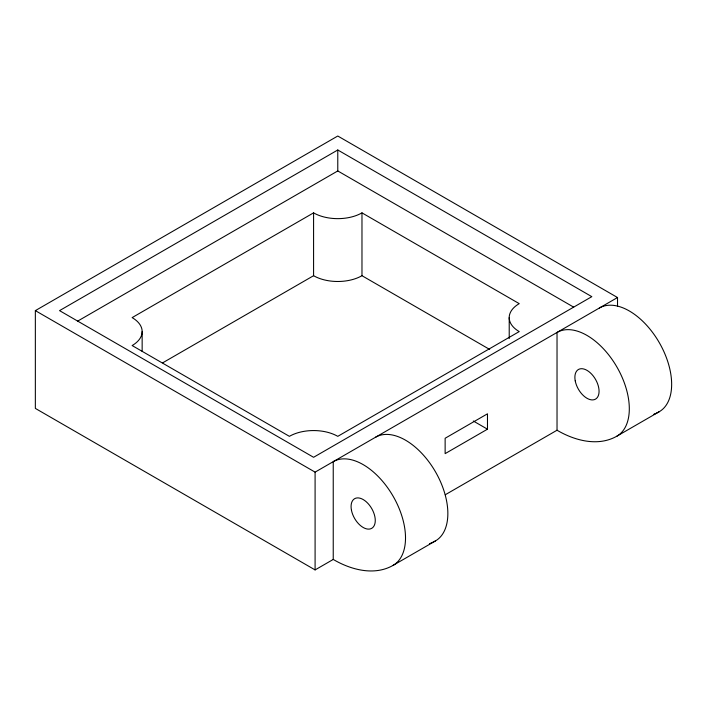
<?xml version="1.0" encoding="UTF-8"?>
<svg xmlns="http://www.w3.org/2000/svg" width="707" height="707" viewBox="0 0 707 707"><rect width="100%" height="100%" fill="white"/><g stroke="black" fill="none" stroke-linecap="round" stroke-linejoin="round"><path stroke-width="1.06" d="M375.576 437.209A59.874 34.572 60 0 1 435.45 471.781A59.874 34.572 60 0 1 435.45 540.926L393.11 565.37C374.224 576.152 350.84 569.789 333.236 559.44L315.092 569.913L35.35 408.407L35.35 310.629L337.778 136.018L617.52 297.532L617.52 306.317M337.778 149.99L59.547 310.629L313.581 457.296L591.821 296.657L337.778 149.99L337.778 170.944L77.708 321.093M313.581 212.86L132.129 317.611A34.219 19.752 0 0 1 132.129 345.546L289.393 436.343A34.219 19.752 0 0 1 337.778 436.343L519.23 331.583A34.219 19.752 0 0 1 519.23 303.648L361.975 212.86A34.219 19.752 0 0 1 313.581 212.86L313.581 275.703L162.69 362.824M35.35 310.629L315.092 472.135L617.52 297.532M487.477 429.184L445.136 453.629L445.136 438.26L487.477 413.816L487.477 429.184L473.301 421.001M445.295 494.741L557.028 430.227C574.632 440.585 598.025 446.939 616.911 436.157L659.251 411.713A59.874 34.572 60 0 0 659.251 342.577A59.874 34.572 60 0 0 599.368 308.005M659.251 411.713L656.441 413.188M435.45 540.926L432.375 542.525M656.308 413.25L655.062 413.816M432.101 542.658L430.855 543.197M654.788 413.931L653.657 414.39M430.572 543.312L429.441 543.763M337.778 170.944L573.669 307.138M313.581 275.703A34.219 19.752 0 0 0 361.975 275.703L489.686 349.444M557.028 430.227L557.028 332.449A59.874 34.572 60 0 1 616.911 367.021A59.874 34.572 60 0 1 616.911 436.157M509.217 317.611L509.217 338.565M361.975 212.86L361.975 275.703M333.236 559.44L333.236 461.653A59.874 34.572 60 0 1 393.11 496.226A59.874 34.572 60 0 1 393.11 565.37M315.092 472.135L315.092 569.913M142.151 331.583L142.151 351.432M575.233 380.905A17.109 9.88 60 0 0 595.374 399.208A17.109 9.88 60 0 0 590.301 372.801A17.109 9.88 60 0 0 575.233 380.905M351.476 510.339A17.109 9.88 60 0 0 371.705 528.341A17.109 9.88 60 0 0 366.341 501.855A17.109 9.88 60 0 0 351.476 510.339"/></g></svg>
